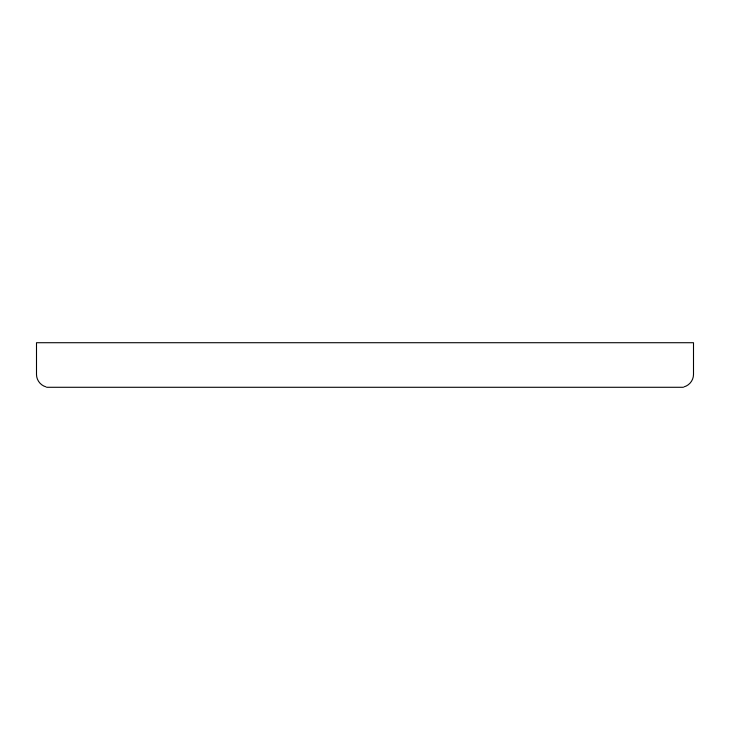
<?xml version="1.0" encoding="UTF-8"?>
<svg xmlns="http://www.w3.org/2000/svg" width="730" height="730" viewBox="0 0 730 730"><rect width="100%" height="100%" fill="white"/><g stroke="black" fill="none" stroke-linecap="round" stroke-linejoin="round"><path stroke-width="1.09" d="M684.065 386.845C689.494 385.358 693.473 380.175 693.5 374.554L693.5 342.717L36.5 342.717L36.5 374.554C36.527 380.175 40.506 385.358 45.935 386.845M683.317 387.283L46.683 387.283"/></g></svg>
